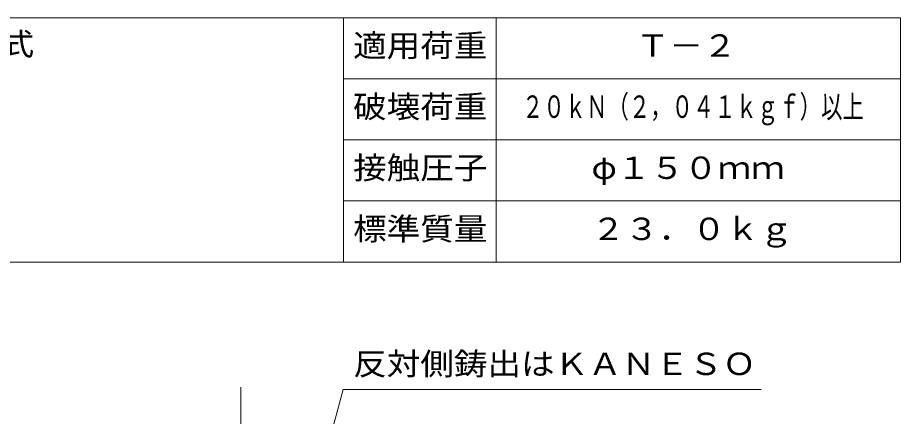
# Model space of a CAD drawing. Units: millimetres, scale not verified. Extents: x -589 to 461, y -3427 to 845.
# Drawn here: x -233 to 461, y 531 to 845 of the extents above; entities that cross this region are included whole.
import ezdxf
from ezdxf.enums import TextEntityAlignment as Align

# ---------------------------------------------------------------- set-up
doc = ezdxf.new("R2010")
doc.units = ezdxf.units.MM
doc.header["$LTSCALE"] = 6
doc.linetypes.add('CHAIN1', pattern=[8, 5, -1, 1, -1])
for name, color, linetype, lineweight in [('0-0_通り芯', 3, 'Continuous', 18), ('0-4_その他', 7, 'Continuous', 18), ('F-0_F-0ﾚｲﾔ', 7, 'Continuous', 18)]:
    doc.layers.add(name, color=color, linetype=linetype, lineweight=lineweight)
doc.layers.add('F-4_F-4ﾚｲﾔ', color=2, linetype='Continuous')
doc.styles.add('ＭＳ ゴシック', font='')
doc.styles.get('ＭＳ ゴシック').set_extended_font_data('MS Gothic')

msp = doc.modelspace()

# ---------------------------------------------------------------- linework, layer by layer
at = {"layer": '0-0_通り芯', "linetype": 'CHAIN1'}
msp.add_line((-57.712, 554.306), (-57.712, 490.064), dxfattribs=at)
at = {"layer": '0-4_その他'}
msp.add_lwpolyline([(2.075, 475.701), (22.673, 552.572), (351.621, 552.572)], dxfattribs=at)
at = {"layer": 'F-0_F-0ﾚｲﾔ'}
for p, q in [((461.027, 844.622), (-588.973, 844.622)), ((23.027, 652.622), (23.027, 844.622)), ((143.027, 652.622), (143.027, 844.622)), ((461.027, 652.622), (461.027, 844.622)), ((461.027, 796.622), (23.027, 796.622)), ((461.027, 748.622), (23.027, 748.622)), ((461.027, 700.622), (23.027, 700.622)), ((461.027, 652.622), (-588.973, 652.622))]:
    msp.add_line(p, q, dxfattribs=at)

# ---------------------------------------------------------------- texts
at = {"layer": '0-4_その他', "color": 2, "style": 'ＭＳ ゴシック', "width": 1.1}
msp.add_text('反対側鋳出はＫＡＮＥＳＯ', height=17.6, dxfattribs=at).set_placement((30.621, 558.572), align=Align.BOTTOM_LEFT)
at = {"layer": 'F-0_F-0ﾚｲﾔ', "color": 2, "style": 'ＭＳ ゴシック', "width": 1.1}
for s, p in [('Ｔ－２', (252.977, 808.622)), ('φ１５０ｍｍ', (218.027, 712.622)), ('２３．０ｋｇ', (218.027, 664.622))]:
    msp.add_text(s, height=17.6, dxfattribs=at).set_placement(p, align=Align.BOTTOM_LEFT)
at = {"layer": 'F-0_F-0ﾚｲﾔ', "color": 3, "style": 'ＭＳ ゴシック', "width": 0.7}
msp.add_text('２０ｋＮ（２，０４１ｋｇｆ）以上', height=17.6, dxfattribs=at).set_placement((163.427, 760.622), align=Align.BOTTOM_LEFT)
at = {"layer": 'F-4_F-4ﾚｲﾔ', "style": 'ＭＳ ゴシック', "width": 1.1}
for s, p in [('密閉形・ボルトロック式', (-510.855, 809.827)), ('適用荷重', (30.527, 808.622)), ('破壊荷重', (30.527, 760.622)), ('接触圧子', (30.527, 712.622)), ('標準質量', (30.527, 664.622))]:
    msp.add_text(s, height=17.6, dxfattribs=at).set_placement(p, align=Align.BOTTOM_LEFT)

doc.saveas('drawing.dxf')
